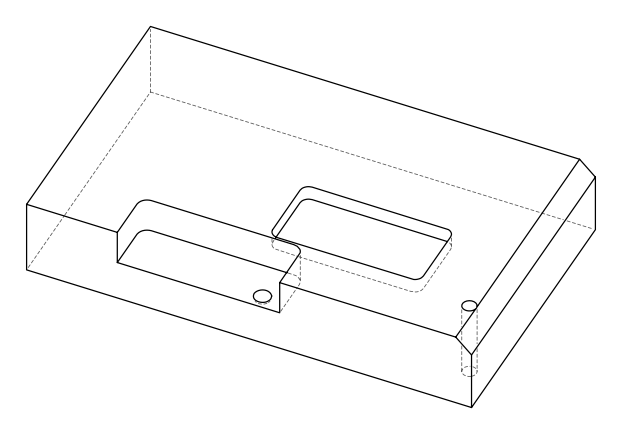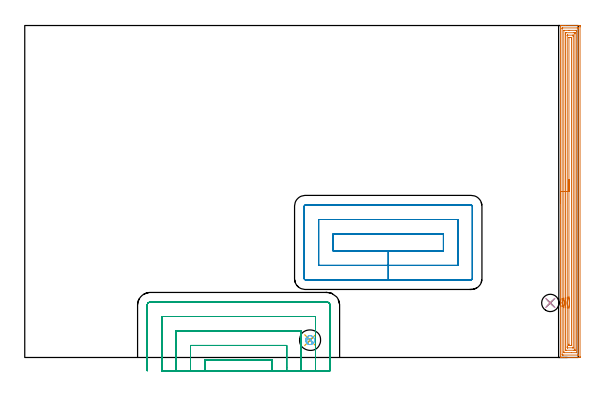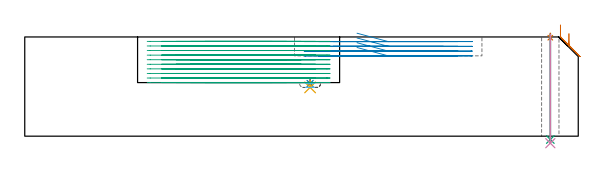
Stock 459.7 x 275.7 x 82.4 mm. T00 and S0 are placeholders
(PLAN: 9 operations, 6 tool changes, 56.9 min)
(1 SPOT_DRILL | STEP1HOLE | NXT0321_9005460120000 | 0.03 min | 1 mm3)
(2 SPOT_DRILL_1 | STEP1POCKET | NXT0321_9005460120000 | 0.04 min | 4197 mm3)
(3 DRILL_THROUGH_HOLE_INTO_CENTER | STEP1HOLE | NXT0301_042 | 0.35 min | 3225 mm3)
(4 DRILL_TO_ENLARGE_THROUGH_HOLE | STEP1HOLE | UGT0301_276 | 0.36 min | 10150 mm3)
(5 DRILL_BLIND_HOLE_INTO_CENTER | STEP1POCKET | NXT0301_128 | 0.03 min | 400 mm3)
(6 MILL_ROUGH_BLIND_HOLE_CONTOUR | STEP1POCKET | UGT0201_089 | Spiral | 0.33 min | 3176 mm3)
(7 AREA_MILL | FG_CHAMFER_SURFACE | UGT0205_001 | 13.55 min | 36625 mm3)
(8 MILL_RECTANGULAR_POCKET | POCKET_RECTANGULAR_STRAIGHT | NXT0201_012 | Follow Part, ap 4, ae 75% | 8.01 min | 189782 mm3)
(9 MILL_SLOT | SLOT_PARTIAL_RECTANGULAR | NXT0201_012 | Follow Part, ap 4, ae 75% | 34.24 min | 334739 mm3)
(TOOL NXT0321_9005460120000 | NC Spot Drill, 142deg, 12mm, Carbide, Uncoated | D12 PA142 FL30 Z2)
(TOOL NXT0301_042 | Carbide Drill 7.1mm [860.1-0710-057A1-MM 2214] | D7.1 PA140 FL85 Z2)
(TOOL UGT0301_276 | Twist Drill 14.4 mm | D14.4 PA118 FL114 Z2)
(TOOL NXT0301_128 | Carbide Drill 12mm [861.1-1200-036A1-GP GC34] | D12 PA150 FL37.4 Z2)
(TOOL UGT0201_089 | End mill 10 mm | D10 R3 FL22 Z4)
(TOOL UGT0205_001 | Chamfer Mill 20 x 3 x 45 deg. | D20 FL50 Z2)
(TOOL NXT0201_012 | ENDMILL 16mm [2P460-1600-NA 1630] | D16 FL38 Z6)
(OP 1 SPOT_DRILL)
G17 G21 G94 G90
T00 M6
G54
G17 G0 G90 X436.5 Y45.3 S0 M3
G43 Z92.4 H0
G94 G81 G98 Z81.78 F250. R85.4
G80
M5
M2
(OP 2 SPOT_DRILL_1)
G17 G21 G94 G90
T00 M6
G54
G17 G0 G90 X237. Y14.4 S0 M3
G43 Z92.4 H0
G94 G81 G98 Z43.751 F250. R47.5
G80
M5
M2
(OP 3 DRILL_THROUGH_HOLE_INTO_CENTER)
G17 G21 G94 G90
T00 M6
G54
G17 G0 G90 X436.5 Y45.3 S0 M3
G43 Z92.4 H1
G94 G73 G98 Z-2.792 F250. Q7.099 R84.4
G80
M5
M2
(OP 4 DRILL_TO_ENLARGE_THROUGH_HOLE)
G17 G21 G94 G90
T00 M6
G54
G17 G0 G90 X436.5 Y45.3 S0 M3
G43 Z92.4 H0
G94 G73 G98 Z-5.826 F250. Q12.604 R84.4
G80
M5
M2
(OP 5 DRILL_BLIND_HOLE_INTO_CENTER)
G17 G21 G94 G90
T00 M6
G54
G17 G0 G90 X237. Y14.4 S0 M3
G43 Z92.4 H1
G94 G81 G98 Z40.5 F250. R46.5
G80
M5
M2
(OP 6 MILL_ROUGH_BLIND_HOLE_CONTOUR)
G17 G21 G94 G90
T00 M6
G54
G17 G0 G90 X237. Y14.4 S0 M3
G43 Z92.4 H0
Z44.
G94 G3 X237.41 Y15.348 R0.563 F250.
X235.734 Y15.749 R1.567
X234.174 Y12.962 R2.442
X236.768 Y10.707 R2.829
X240.693 Y14.168 R3.7
X236.768 Y10.707 R-3.7
X238.73 Y12.437 R1.85
X237. Y14.4 R1.85
G0 Z40.5
G3 X237.41 Y15.348 R0.563
X235.734 Y15.749 R1.567
X234.174 Y12.962 R2.442
X236.768 Y10.707 R2.829
X240.693 Y14.168 R3.7
X236.768 Y10.707 R-3.7
X238.73 Y12.437 R1.85
X237. Y14.4 R1.85
G0 Z92.4
M5
M2
(OP 7 AREA_MILL)
G17 G21 G94 G90
T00 M6
G54
G17 G0 G90 X444.901 Y127.824 S1061 M3
G43 Z92.4 H0
Z92.399
G94 G1 Y127.862 Z91.527 F250.
Y127.976 Z90.662
Y128.165 Z89.811
Y128.427 Z88.979
Y128.761 Z88.173
Y129.164 Z87.399
Y129.633 Z86.663
Y130.164 Z85.971
Y130.753 Z85.328
Y131.396 Z84.738
Y132.088 Z84.207
Y132.824 Z83.739
Y133.598 Z83.336
Y134.404 Z83.002
Y135.236 Z82.74
Y136.088 Z82.551
Y136.953 Z82.437
Y137.824 Z82.399
X444.9 Y275.521 Z82.4
X444.903 Y275.69 Z82.388
X444.952 Y275.693 Z82.34
X445.366 Y275.7 Z81.934
X445.654 Z81.645
X446.37 Z80.925
X447.619 Z79.678
X449.042 Z78.253
X459.996 Z67.301
X460.62 Y275.697 Z66.677
X461.192 Y275.692 Z66.106
X461.194 Y275.649 Z66.104
X461.199 Y275.073 Z66.101
X461.2 Y274.491 Z66.1
Y0.627
X461.197 Y0.311 Z66.102
X461.192 Y0.01 Z66.106
X460.887 Y0. Z66.411
X448.152 Z79.143
X446.728 Z80.568
X446.37 Z80.925
X445.655 Z81.645
X445.366 Z81.934
X444.954 Z82.337
X444.899 Z82.391
X444.9 Y0.18 Z82.4
X444.901 Y42.674 Z82.398
X444.896 Y43.188 Z82.391
X444.905 Y43.252 Z82.383
X444.915 Y43.313 Z82.376
X444.94 Y43.406 Z82.356
Y43.407
X444.989 Y43.6 Z82.309
X445.081 Y44.046 Z82.218
X445.145 Y44.493 Z82.151
X445.18 Y44.934 Z82.111
X445.181 Y44.94
X445.187 Y45.219 Z82.107
X445.188 Y45.325 Z82.101
Z82.103
Y45.331
X445.19 Y45.387 Z82.102
X445.184 Y45.472 Z82.103
X445.18 Y45.577 Z82.109
X445.17 Y45.834 Z82.126
X445.146 Y46.048 Z82.147
X445.128 Y46.219 Z82.166
X445.123 Y46.28 Z82.174
X445.091 Y46.477 Z82.209
X445.048 Y46.728 Z82.252
X444.952 Y47.154 Z82.347
X444.948 Y47.173 Z82.351
X444.899 Y47.346 Z82.39
X444.902 Y47.977 Z82.398
X444.901 Y137.824 Z82.399
X446.315 Z80.985
X446.314 Y273.342 Z80.986
X446.315 Y273.398 Z80.985
X446.319 Y273.511 Z80.981
X446.326 Y273.69 Z80.974
X446.37 Y273.692 Z80.93
X446.849 Y273.699 Z80.451
X458.839 Z68.461
X459.319 Y273.697 Z67.981
X459.73 Y273.69 Z67.57
X459.779 Y273.672 Z67.521
X459.786 Y273.285 Z67.514
Y2.358
X459.785 Y2.302 Z67.515
X459.781 Y2.189 Z67.519
X459.774 Y2.01 Z67.526
X459.73 Y2.008 Z67.57
X459.251 Y2.001 Z68.049
X447.261 Z80.039
X446.781 Y2.003 Z80.519
X446.37 Y2.01 Z80.93
X446.321 Y2.028 Z80.979
X446.314 Y2.415 Z80.986
X446.317 Y42.589 Z80.983
X446.318 Y42.643 Z80.982
X446.321 Y42.692 Z80.979
X446.37 Y43.139 Z80.93
X446.434 Y43.473 Z80.866
X446.444 Y43.537 Z80.856
X446.544 Y44.256 Z80.756
X446.56 Y44.431 Z80.74
X446.587 Y44.766 Z80.713
X446.597 Y45.098 Z80.703
X446.6 Y45.325 Z80.7
X446.574 Y46.015 Z80.726
X446.554 Y46.219 Z80.746
X446.515 Y46.588 Z80.785
X446.449 Y47.034 Z80.851
X446.435 Y47.113 Z80.865
X446.37 Y47.462 Z80.93
X446.322 Y48.007 Z80.978
X446.319 Y48.058 Z80.981
X446.316 Y48.901 Z80.984
Y48.955
X446.315 Y137.824 Z80.985
X447.729 Z79.571
Y271.604
X447.73 Y271.657 Z79.57
X447.732 Y271.682 Z79.568
X447.734 Y271.688 Z79.566
X447.749 Y271.69 Z79.551
X447.951 Y271.699 Z79.349
X451.958 Y271.7 Z75.342
X457.948 Y271.699 Z69.352
X458.15 Y271.695 Z69.15
X458.284 Y271.69 Z69.016
X458.365 Y271.681 Z68.935
X458.367 Y271.639 Z68.933
X458.369 Y271.498 Z68.931
X458.371 Y271.073 Z68.929
Y4.096
X458.37 Y4.043 Z68.93
X458.368 Y4.018 Z68.932
X458.366 Y4.013 Z68.934
X458.351 Y4.01 Z68.949
X458.149 Y4.001 Z69.151
X454.142 Y4. Z73.158
X448.152 Y4.001 Z79.148
X447.95 Y4.005 Z79.35
X447.816 Y4.01 Z79.484
X447.735 Y4.019 Z79.565
X447.734 Y4.062 Z79.566
X447.731 Y4.202 Z79.569
X447.729 Y4.627 Z79.571
X447.731 Y41.278 Z79.569
X447.733 Y41.749 Z79.567
X447.737 Y42.165 Z79.563
X447.751 Y42.643 Z79.549
X447.804 Y42.991 Z79.496
X447.885 Y43.537 Z79.415
X447.918 Y43.771 Z79.382
X447.983 Y44.431 Z79.317
X447.995 Y44.588 Z79.305
X448.015 Y45.325 Z79.285
X448.012 Y45.465 Z79.288
X447.98 Y46.219 Z79.32
X447.963 Y46.408 Z79.337
X447.881 Y47.113 Z79.419
X447.836 Y47.43 Z79.464
X447.751 Y48.007 Z79.549
X447.737 Y48.423 Z79.563
X447.733 Y48.901 Z79.567
X447.731 Y49.323 Z79.569
X447.729 Y137.824 Z79.571
X449.144 Z78.156
X449.143 Y268.816 Z78.157
X449.145 Y269.607 Z78.155
X449.147 Y269.661 Z78.153
X449.149 Y269.683 Z78.151
X449.163 Y269.69 Z78.137
X449.272 Y269.694 Z78.028
X449.492 Y269.698 Z77.808
X449.933 Y269.7 Z77.367
X456.167 Z71.133
X456.611 Y269.698 Z70.689
X456.829 Y269.694 Z70.471
X456.936 Y269.69 Z70.364
X456.951 Y269.685 Z70.349
X456.953 Y269.667 Z70.347
X456.955 Y269.627 Z70.345
X456.957 Y268.917 Z70.343
Y268.816
Y6.884
X456.955 Y6.093 Z70.345
X456.953 Y6.039 Z70.347
X456.951 Y6.017 Z70.349
X456.937 Y6.01 Z70.363
X456.828 Y6.006 Z70.472
X456.608 Y6.002 Z70.692
X456.167 Y6. Z71.133
X449.933 Z77.367
X449.489 Y6.002 Z77.811
X449.271 Y6.006 Z78.029
X449.164 Y6.01 Z78.136
X449.149 Y6.015 Z78.151
X449.147 Y6.033 Z78.153
X449.145 Y6.073 Z78.155
X449.143 Y6.783 Z78.157
X449.145 Y41.646 Z78.155
X449.146 Y41.749 Z78.154
X449.152 Y42.144 Z78.148
X449.157 Y42.337 Z78.143
X449.201 Y42.643 Z78.099
X449.292 Y43.287 Z78.008
X449.323 Y43.537 Z77.977
X449.378 Y44.094 Z77.922
X449.405 Y44.431 Z77.895
X449.42 Y44.945 Z77.88
X449.429 Y45.325 Z77.871
X449.412 Y45.847 Z77.888
X449.397 Y46.219 Z77.903
X449.35 Y46.803 Z77.95
X449.314 Y47.113 Z77.986
X449.221 Y47.827 Z78.079
X449.17 Y48.201 Z78.13
X449.154 Y48.402 Z78.146
X449.146 Y48.796 Z78.154
X449.145 Y48.901 Z78.155
X449.144 Y49.692 Z78.156
Y137.824
X450.558 Z76.742
X450.557 Y267.295 Z76.743
X450.559 Y267.563 Z76.741
X450.561 Y267.639 Z76.739
X450.564 Y267.68 Z76.736
X450.575 Y267.69 Z76.725
X450.656 Y267.694 Z76.644
X450.823 Y267.698 Z76.477
X451.045 Y267.7 Z76.255
X455.277 Y267.699 Z72.023
X455.501 Y267.696 Z71.799
X455.535 Y267.69 Z71.765
X455.537 Y267.683 Z71.763
X455.54 Y267.657 Z71.76
X455.543 Y267.028 Z71.757
Y266.76
Y8.405
X455.541 Y8.137 Z71.759
X455.539 Y8.061 Z71.761
X455.536 Y8.02 Z71.764
X455.525 Y8.01 Z71.775
X455.444 Y8.006 Z71.856
X455.277 Y8.002 Z72.023
X455.055 Y8. Z72.245
X450.823 Y8.001 Z76.477
X450.599 Y8.004 Z76.701
X450.565 Y8.01 Z76.735
X450.563 Y8.017 Z76.737
X450.56 Y8.043 Z76.74
X450.558 Y8.672 Z76.742
X450.557 Y8.939 Z76.743
X450.559 Y41.12 Z76.741
X450.563 Y41.749 Z76.737
X450.565 Y42.008 Z76.735
X450.648 Y42.643 Z76.652
X450.668 Y42.799 Z76.632
X450.755 Y43.537 Z76.545
X450.762 Y43.599 Z76.538
X450.823 Y44.304 Z76.477
X450.827 Y44.427 Z76.473
X450.849 Y45.299 Z76.451
X450.848 Y45.325 Z76.452
X450.823 Y46.145 Z76.477
X450.82 Y46.222 Z76.48
X450.75 Y47.113 Z76.55
X450.742 Y47.194 Z76.558
X450.639 Y48.007 Z76.661
X450.612 Y48.219 Z76.688
X450.567 Y48.587 Z76.733
X450.562 Y48.901 Z76.738
X450.56 Y49.165 Z76.74
X450.559 Y49.795 Z76.741
Y50.061
X450.558 Y137.824 Z76.742
X451.972 Z75.328
Y265.558
X451.973 Y265.637 Z75.327
X451.975 Y265.676 Z75.325
X451.977 Y265.688 Z75.323
X451.994 Y265.69 Z75.306
X452.149 Y265.698 Z75.151
X452.605 Y265.7 Z74.695
X453.037 Z74.263
X453.495 Y265.699 Z73.805
X453.931 Y265.697 Z73.369
X454.095 Y265.69 Z73.205
X454.122 Y265.679 Z73.178
X454.124 Y265.623 Z73.176
X454.127 Y265.499 Z73.173
X454.128 Y265.24 Z73.172
X454.129 Y264.604 Z73.171
X454.128 Y10.142 Z73.172
X454.127 Y10.063 Z73.173
X454.125 Y10.024 Z73.175
X454.123 Y10.012 Z73.177
X454.106 Y10.01 Z73.194
X453.951 Y10.002 Z73.349
X453.495 Y10.001 Z73.805
X453.063 Y10. Z74.237
X452.605 Y10.001 Z74.695
X452.169 Y10.003 Z75.131
X452.006 Y10.01 Z75.294
X451.978 Y10.021 Z75.322
X451.976 Y10.077 Z75.324
X451.973 Y10.2 Z75.327
X451.972 Y10.46 Z75.328
Y11.096
X451.973 Y40.855 Z75.327
X451.977 Y41.485 Z75.323
X451.98 Y41.749 Z75.32
X452.045 Y42.311 Z75.255
X452.083 Y42.643 Z75.217
X452.135 Y43.115 Z75.165
X452.176 Y43.537 Z75.124
X452.209 Y43.934 Z75.091
X452.236 Y44.431 Z75.064
X452.246 Y44.79 Z75.054
X452.257 Y45.325 Z75.043
X452.249 Y45.682 Z75.051
X452.23 Y46.219 Z75.07
X452.206 Y46.619 Z75.094
X452.169 Y47.113 Z75.131
X452.124 Y47.595 Z75.176
X452.074 Y48.007 Z75.226
X452. Y48.614 Z75.3
X451.982 Y48.771 Z75.318
X451.98 Y48.901 Z75.32
X451.974 Y49.534 Z75.326
X451.973 Y49.795 Z75.327
Y50.429
X451.972 Y137.824 Z75.328
Y138.696 Z75.366
Y139.561 Z75.48
Y140.412 Z75.669
Y141.244 Z75.931
Y142.05 Z76.265
Y142.824 Z76.668
Y143.56 Z77.136
Y144.252 Z77.668
Y144.895 Z78.257
Y145.485 Z78.9
Y146.016 Z79.592
Y146.484 Z80.328
Y146.887 Z81.102
Y147.221 Z81.908
Y147.483 Z82.74
Y147.672 Z83.592
Y147.786 Z84.456
Y147.824 Z85.328
G0 Z92.4
M5
M2
(OP 8 MILL_RECTANGULAR_POCKET)
G17 G21 G94 G90
T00 M6
G54
G17 G0 G90 X275.951 Y88.5 S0 M3
G43 Z92.512 H1
Z85.512
G94 G1 X301.9 Z78.559 F250.
X347.7 F500.
Y102.6
X256.1
Y88.5
X301.9
Y76.5
X359.7
Y114.6
X244.1
Y76.5
X301.9
Y64.5
X370.8
G3 X371.7 Y65.4 R0.9
G1 Y125.7
G3 X370.8 Y126.6 R0.9
G1 X233.
G3 X232.1 Y125.7 R0.9
G1 Y65.4
G3 X233. Y64.5 R0.9
G1 X301.9
X302.9
G0 X275.951 Y88.5 Z81.559
G1 X301.9 Z74.606 F250.
X347.7 F500.
Y102.6
X256.1
Y88.5
X301.9
Y76.5
X359.7
Y114.6
X244.1
Y76.5
X301.9
Y64.5
X370.8
G3 X371.7 Y65.4 R0.9
G1 Y125.7
G3 X370.8 Y126.6 R0.9
G1 X233.
G3 X232.1 Y125.7 R0.9
G1 Y65.4
G3 X233. Y64.5 R0.9
G1 X301.9
X302.9
G0 X275.951 Y88.5 Z77.606
G1 X301.9 Z70.653 F250.
X347.7 F500.
Y102.6
X256.1
Y88.5
X301.9
Y76.5
X359.7
Y114.6
X244.1
Y76.5
X301.9
Y64.5
X370.8
G3 X371.7 Y65.4 R0.9
G1 Y125.7
G3 X370.8 Y126.6 R0.9
G1 X233.
G3 X232.1 Y125.7 R0.9
G1 Y65.4
G3 X233. Y64.5 R0.9
G1 X301.9
X302.9
G0 X275.951 Y88.5 Z73.653
G1 X301.9 Z66.7 F250.
X347.7 F500.
Y102.6
X256.1
Y88.5
X301.9
Y76.5
X359.7
Y114.6
X244.1
Y76.5
X301.9
Y64.5
X370.8
G3 X371.7 Y65.4 R0.9
G1 Y125.7
G3 X370.8 Y126.6 R0.9
G1 X233.
G3 X232.1 Y125.7 R0.9
G1 Y65.4
G3 X233. Y64.5 R0.9
G1 X301.9
X302.9
G0 Z92.512
M5
M2
(OP 9 MILL_SLOT)
G17 G21 G94 G90
T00 M6
G54
G17 G0 G90 X205.5 Y-11. S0 M3
G43 Z92.512 H1
Z78.711
G94 G1 Y-8. F250.
Y-2. F500.
X149.7
Y-8.
Y-11. F250.
X217.5
Y-8.
Y10. F500.
X137.7
Y-8.
Y-11. F250.
X229.5
Y-8.
Y22. F500.
X125.7
Y-8.
Y-11. F250.
X241.5
Y-8.
Y34. F500.
X113.7
Y-8.
Y-11. F250.
X253.5
Y-8.
Y43.5 F500.
G3 X251. Y46. R2.5
G1 X104.2
G3 X101.7 Y43.5 R2.5
G1 Y-8.
Y-11. F250.
G0 X205.5 Z74.91
G1 Y-8.
Y-2. F500.
X149.7
Y-8.
Y-11. F250.
X217.5
Y-8.
Y10. F500.
X137.7
Y-8.
Y-11. F250.
X229.5
Y-8.
Y22. F500.
X125.7
Y-8.
Y-11. F250.
X241.5
Y-8.
Y34. F500.
X113.7
Y-8.
Y-11. F250.
X253.5
Y-8.
Y43.5 F500.
G3 X251. Y46. R2.5
G1 X104.2
G3 X101.7 Y43.5 R2.5
G1 Y-8.
Y-11. F250.
G0 X205.5 Z71.109
G1 Y-8.
Y-2. F500.
X149.7
Y-8.
Y-11. F250.
X217.5
Y-8.
Y10. F500.
X137.7
Y-8.
Y-11. F250.
X229.5
Y-8.
Y22. F500.
X125.7
Y-8.
Y-11. F250.
X241.5
Y-8.
Y34. F500.
X113.7
Y-8.
Y-11. F250.
X253.5
Y-8.
Y43.5 F500.
G3 X251. Y46. R2.5
G1 X104.2
G3 X101.7 Y43.5 R2.5
G1 Y-8.
Y-11. F250.
G0 X205.5 Z67.307
G1 Y-8.
Y-2. F500.
X149.7
Y-8.
Y-11. F250.
X217.5
Y-8.
Y10. F500.
X137.7
Y-8.
Y-11. F250.
X229.5
Y-8.
Y22. F500.
X125.7
Y-8.
Y-11. F250.
X241.5
Y-8.
Y34. F500.
X113.7
Y-8.
Y-11. F250.
X253.5
Y-8.
Y43.5 F500.
G3 X251. Y46. R2.5
G1 X104.2
G3 X101.7 Y43.5 R2.5
G1 Y-8.
Y-11. F250.
G0 X205.5 Z63.506
G1 Y-8.
Y-2. F500.
X149.7
Y-8.
Y-11. F250.
X217.5
Y-8.
Y10. F500.
X137.7
Y-8.
Y-11. F250.
X229.5
Y-8.
Y22. F500.
X125.7
Y-8.
Y-11. F250.
X241.5
Y-8.
Y34. F500.
X113.7
Y-8.
Y-11. F250.
X253.5
Y-8.
Y43.5 F500.
G3 X251. Y46. R2.5
G1 X104.2
G3 X101.7 Y43.5 R2.5
G1 Y-8.
Y-11. F250.
G0 X205.5 Z59.705
G1 Y-8.
Y-2. F500.
X149.7
Y-8.
Y-11. F250.
X217.5
Y-8.
Y10. F500.
X137.7
Y-8.
Y-11. F250.
X229.5
Y-8.
Y22. F500.
X125.7
Y-8.
Y-11. F250.
X241.5
Y-8.
Y34. F500.
X113.7
Y-8.
Y-11. F250.
X253.5
Y-8.
Y43.5 F500.
G3 X251. Y46. R2.5
G1 X104.2
G3 X101.7 Y43.5 R2.5
G1 Y-8.
Y-11. F250.
G0 X205.5 Z55.904
G1 Y-8.
Y-2. F500.
X149.7
Y-8.
Y-11. F250.
X217.5
Y-8.
Y10. F500.
X137.7
Y-8.
Y-11. F250.
X229.5
Y-8.
Y22. F500.
X125.7
Y-8.
Y-11. F250.
X241.5
Y-8.
Y34. F500.
X113.7
Y-8.
Y-11. F250.
X253.5
Y-8.
Y43.5 F500.
G3 X251. Y46. R2.5
G1 X104.2
G3 X101.7 Y43.5 R2.5
G1 Y-8.
Y-11. F250.
G0 X205.5 Z52.102
G1 Y-8.
Y-2. F500.
X149.7
Y-8.
Y-11. F250.
X217.5
Y-8.
Y10. F500.
X137.7
Y-8.
Y-11. F250.
X229.5
Y-8.
Y22. F500.
X125.7
Y-8.
Y-11. F250.
X241.5
Y-8.
Y34. F500.
X113.7
Y-8.
Y-11. F250.
X253.5
Y-8.
Y43.5 F500.
G3 X251. Y46. R2.5
G1 X104.2
G3 X101.7 Y43.5 R2.5
G1 Y-8.
Y-11. F250.
G0 X205.5 Z48.301
G1 Y-8.
Y-2. F500.
X149.7
Y-8.
Y-11. F250.
X217.5
Y-8.
Y10. F500.
X137.7
Y-8.
Y-11. F250.
X229.5
Y-8.
Y22. F500.
X125.7
Y-8.
Y-11. F250.
X241.5
Y-8.
Y34. F500.
X113.7
Y-8.
Y-11. F250.
X253.5
Y-8.
Y43.5 F500.
G3 X251. Y46. R2.5
G1 X104.2
G3 X101.7 Y43.5 R2.5
G1 Y-8.
Y-11. F250.
G0 X205.5 Z44.5
G1 Y-8.
Y-2. F500.
X149.7
Y-8.
Y-11. F250.
X217.5
Y-8.
Y10. F500.
X137.7
Y-8.
Y-11. F250.
X229.5
Y-8.
Y22. F500.
X125.7
Y-8.
Y-11. F250.
X241.5
Y-8.
Y34. F500.
X113.7
Y-8.
Y-11. F250.
X253.5
Y-8.
Y43.5 F500.
G3 X251. Y46. R2.5
G1 X104.2
G3 X101.7 Y43.5 R2.5
G1 Y-8.
Y-11. F250.
G0 Z92.512
M5
M2
